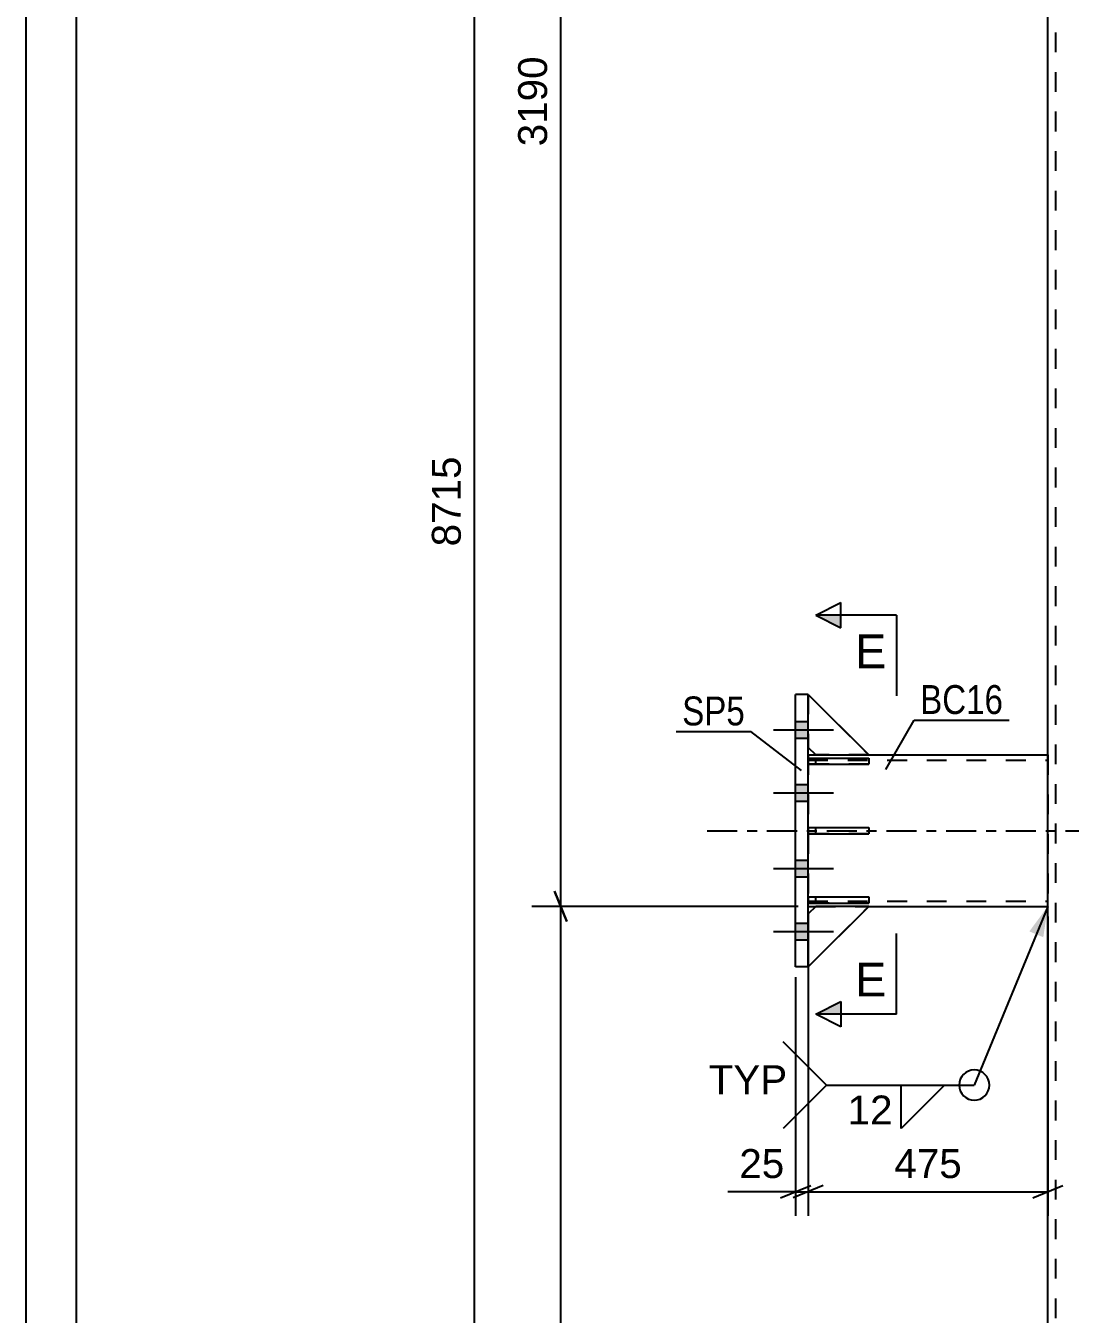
# Model space of a CAD drawing. Header units: millimetres. Extents: x -315 to 526, y -215 to 379.
# Drawn here: x -315.3 to -211.8, y 84.2 to 211.9 of the extents above; entities that cross this region are included whole.
import ezdxf

# ---------------------------------------------------------------- set-up
doc = ezdxf.new("R2010")
doc.units = ezdxf.units.MM
doc.linetypes.add('DXK_LINE_DOT2', pattern=[3.9198, 1.9599, -1.9599])
doc.linetypes.add('DXK_LINE_DOT3', pattern=[5.9187, 2.979, -0.9799, 0.9799, -0.9799])
doc.styles.add('Arial', font='arial.ttf', dxfattribs={"height": 0.2})
doc.styles.add('Arial Narrow', font='ARIALN.TTF', dxfattribs={"height": 0.2})

# ---------------------------------------------------------------- blocks, each defined once
blk = doc.blocks.new('Unknown-284857918-17864')
at = {"color": 5, "linetype": 'Continuous'}
for p, q in [((-315.25, 378.96), (-315.25, -215.04)), ((-310.25, 373.96), (-310.25, -210.04))]:
    blk.add_line(p, q, dxfattribs=at)
blk = doc.blocks.new('Part-284857918-27392 - 27339')
at = {"color": 2, "linetype": 'Continuous'}
for p, q in [((-237.73, 125.55), (-231.73, 125.55)), ((-237.73, 125.55), (-237.73, 124.95)), ((-231.73, 125.55), (-231.73, 124.95)), ((-237.73, 124.95), (-231.73, 124.95))]:
    blk.add_line(p, q, dxfattribs=at)
at = {"color": 7, "linetype": 'DXK_LINE_DOT2'}
blk.add_line((-236.98, 124.95), (-236.98, 125.55), dxfattribs=at)
blk = doc.blocks.new('Part-284857918-27408 - 27339')
at = {"color": 2, "linetype": 'Continuous'}
blk.add_line((-213.98, 64.22), (-213.98, 302.87), dxfattribs=at)
at = {"color": 7, "linetype": 'DXK_LINE_DOT2'}
blk.add_line((-213.18, 64.22), (-213.18, 302.87), dxfattribs=at)
blk = doc.blocks.new('Part-284857918-27377 - 27339')
at = {"color": 2, "linetype": 'Continuous'}
for p, q in [((-237.73, 139.62), (-236.98, 139.62)), ((-231.73, 139.62), (-213.98, 139.62)), ((-237.73, 124.62), (-236.98, 124.62)), ((-231.73, 124.62), (-213.98, 124.62))]:
    blk.add_line(p, q, dxfattribs=at)
at = {"color": 7, "linetype": 'DXK_LINE_DOT2'}
for p, q in [((-237.73, 139.62), (-237.73, 124.62)), ((-236.98, 139.62), (-231.73, 139.62)), ((-213.98, 139.62), (-213.98, 124.62)), ((-237.73, 139.12), (-213.98, 139.12)), ((-237.73, 125.12), (-213.98, 125.12)), ((-236.98, 124.62), (-231.73, 124.62))]:
    blk.add_line(p, q, dxfattribs=at)
at = {"color": 7, "linetype": 'DXK_LINE_DOT3'}
blk.add_line((-247.73, 132.12), (-203.98, 132.12), dxfattribs=at)
blk = doc.blocks.new('Part-284857918-27385 - 27339')
at = {"color": 2, "linetype": 'Continuous'}
for p, q in [((-237.73, 145.62), (-238.98, 145.62)), ((-238.98, 118.62), (-238.98, 145.62)), ((-237.73, 118.62), (-237.73, 145.62)), ((-237.73, 118.62), (-238.98, 118.62))]:
    blk.add_line(p, q, dxfattribs=at)
blk = doc.blocks.new('Part-284857918-27393 - 27339')
at = {"color": 7, "linetype": 'DXK_LINE_DOT2'}
for p, q in [((-237.73, 131.82), (-237.73, 132.42)), ((-237.73, 132.42), (-231.73, 132.42)), ((-231.73, 131.82), (-237.73, 131.82)), ((-236.98, 131.82), (-236.98, 132.42)), ((-231.73, 132.42), (-231.73, 131.82))]:
    blk.add_line(p, q, dxfattribs=at)
blk = doc.blocks.new('Part-284857918-27386 - 27339')
at = {"color": 7, "linetype": 'DXK_LINE_DOT2'}
for p, q in [((-236.98, 124.62), (-237.73, 123.87)), ((-237.73, 118.62), (-231.73, 124.62)), ((-237.73, 123.87), (-237.73, 118.62)), ((-231.73, 124.62), (-236.98, 124.62))]:
    blk.add_line(p, q, dxfattribs=at)
blk = doc.blocks.new('Part-284857918-27387 - 27339')
at = {"color": 2, "linetype": 'Continuous'}
for p, q in [((-236.98, 124.62), (-237.73, 123.87)), ((-237.73, 118.62), (-231.73, 124.62)), ((-231.73, 124.62), (-236.98, 124.62))]:
    blk.add_line(p, q, dxfattribs=at)
at = {"color": 7, "linetype": 'DXK_LINE_DOT2'}
blk.add_line((-237.73, 123.87), (-237.73, 118.62), dxfattribs=at)
blk = doc.blocks.new('Part-284857918-27388 - 27339')
at = {"color": 7, "linetype": 'DXK_LINE_DOT2'}
for p, q in [((-237.73, 140.37), (-237.73, 145.62)), ((-237.73, 145.62), (-231.73, 139.62)), ((-236.98, 139.62), (-237.73, 140.37)), ((-231.73, 139.62), (-236.98, 139.62))]:
    blk.add_line(p, q, dxfattribs=at)
blk = doc.blocks.new('Part-284857918-27389 - 27339')
at = {"color": 2, "linetype": 'Continuous'}
for p, q in [((-237.73, 145.62), (-231.73, 139.62)), ((-237.73, 140.37), (-236.98, 139.62)), ((-236.98, 139.62), (-231.73, 139.62))]:
    blk.add_line(p, q, dxfattribs=at)
at = {"color": 7, "linetype": 'DXK_LINE_DOT2'}
blk.add_line((-237.73, 145.62), (-237.73, 140.37), dxfattribs=at)
blk = doc.blocks.new('Part-284857918-27390 - 27339')
at = {"color": 2, "linetype": 'Continuous'}
for p, q in [((-237.73, 132.42), (-231.73, 132.42)), ((-237.73, 132.42), (-237.73, 131.82)), ((-237.73, 131.82), (-231.73, 131.82)), ((-231.73, 132.42), (-231.73, 131.82))]:
    blk.add_line(p, q, dxfattribs=at)
at = {"color": 7, "linetype": 'DXK_LINE_DOT2'}
blk.add_line((-236.98, 131.82), (-236.98, 132.42), dxfattribs=at)
blk = doc.blocks.new('Part-284857918-27391 - 27339')
at = {"color": 2, "linetype": 'Continuous'}
for p, q in [((-237.73, 139.3), (-231.73, 139.3)), ((-237.73, 139.3), (-237.73, 138.7)), ((-231.73, 139.3), (-231.73, 138.7)), ((-237.73, 138.7), (-231.73, 138.7))]:
    blk.add_line(p, q, dxfattribs=at)
at = {"color": 7, "linetype": 'DXK_LINE_DOT2'}
blk.add_line((-236.98, 138.7), (-236.98, 139.3), dxfattribs=at)
blk = doc.blocks.new('Part-284857918-27394 - 27339')
at = {"color": 7, "linetype": 'DXK_LINE_DOT2'}
for p, q in [((-237.73, 138.7), (-237.73, 139.3)), ((-237.73, 139.3), (-231.73, 139.3)), ((-236.98, 138.7), (-236.98, 139.3)), ((-231.73, 139.3), (-231.73, 138.7)), ((-231.73, 138.7), (-237.73, 138.7))]:
    blk.add_line(p, q, dxfattribs=at)
blk = doc.blocks.new('Part-284857918-27395 - 27339')
at = {"color": 7, "linetype": 'DXK_LINE_DOT2'}
for p, q in [((-237.73, 124.95), (-237.73, 125.55)), ((-237.73, 125.55), (-231.73, 125.55)), ((-236.98, 124.95), (-236.98, 125.55)), ((-231.73, 125.55), (-231.73, 124.95)), ((-231.73, 124.95), (-237.73, 124.95))]:
    blk.add_line(p, q, dxfattribs=at)
blk = doc.blocks.new('Bolt-284857918-27459 - 27339')
at = {"linetype": 'Continuous'}
for points in [[(-238.98, 142.95), (-238.98, 141.3), (-237.73, 141.3), (-237.73, 142.95)], [(-238.98, 142.95), (-238.98, 141.3), (-237.73, 141.3), (-237.73, 142.95)], [(-238.98, 142.95), (-238.98, 141.3), (-237.73, 141.3), (-237.73, 142.95)], [(-238.98, 136.7), (-238.98, 135.05), (-237.73, 135.05), (-237.73, 136.7)], [(-238.98, 136.7), (-238.98, 135.05), (-237.73, 135.05), (-237.73, 136.7)], [(-238.98, 129.2), (-238.98, 127.55), (-237.73, 127.55), (-237.73, 129.2)], [(-238.98, 129.2), (-238.98, 127.55), (-237.73, 127.55), (-237.73, 129.2)], [(-238.98, 122.95), (-238.98, 121.3), (-237.73, 121.3), (-237.73, 122.95)], [(-238.98, 122.95), (-238.98, 121.3), (-237.73, 121.3), (-237.73, 122.95)], [(-238.98, 122.95), (-238.98, 121.3), (-237.73, 121.3), (-237.73, 122.95)]]:
    blk.add_hatch(color=1, dxfattribs=at).paths.add_polyline_path(points)
at = {"color": 1, "linetype": 'Continuous'}
for p, q in [((-241.18, 142.12), (-235.23, 142.12)), ((-241.18, 142.12), (-235.23, 142.12)), ((-241.18, 142.12), (-235.23, 142.12)), ((-238.98, 142.95), (-237.73, 142.95)), ((-238.98, 142.95), (-237.73, 142.95)), ((-238.98, 142.95), (-237.73, 142.95)), ((-238.98, 141.3), (-237.73, 141.3)), ((-238.98, 141.3), (-237.73, 141.3)), ((-238.98, 141.3), (-237.73, 141.3)), ((-238.98, 136.7), (-237.73, 136.7)), ((-238.98, 136.7), (-237.73, 136.7)), ((-241.18, 135.87), (-235.23, 135.87)), ((-241.18, 135.87), (-235.23, 135.87)), ((-238.98, 135.05), (-237.73, 135.05)), ((-238.98, 135.05), (-237.73, 135.05)), ((-238.98, 129.2), (-237.73, 129.2)), ((-238.98, 129.2), (-237.73, 129.2)), ((-241.18, 128.37), (-235.23, 128.37)), ((-241.18, 128.37), (-235.23, 128.37)), ((-238.98, 127.55), (-237.73, 127.55)), ((-238.98, 127.55), (-237.73, 127.55)), ((-238.98, 122.95), (-237.73, 122.95)), ((-238.98, 122.95), (-237.73, 122.95)), ((-238.98, 122.95), (-237.73, 122.95)), ((-241.18, 122.12), (-235.23, 122.12)), ((-241.18, 122.12), (-235.23, 122.12)), ((-241.18, 122.12), (-235.23, 122.12)), ((-238.98, 121.3), (-237.73, 121.3)), ((-238.98, 121.3), (-237.73, 121.3)), ((-238.98, 121.3), (-237.73, 121.3))]:
    blk.add_line(p, q, dxfattribs=at)
blk = doc.blocks.new('StraightDimension-284857918-37307 - 27339')
at = {"color": 7, "linetype": 'Continuous'}
blk.add_line((-270.8, -1.18), (-270.8, 330.65), dxfattribs=at)
at = {"color": 0}
blk.add_wipeout([(-271.55, 169.79), (-275.75, 169.79), (-275.75, 159.69), (-271.55, 159.69)], dxfattribs=at)
at = {"color": 3, "style": 'Arial'}
blk.add_text('8715', height=2.865, rotation=90.0002, dxfattribs=at).set_placement((-272.15, 160.29))
blk = doc.blocks.new('StraightDimension-284857918-29900 - 27339')
at = {"color": 7, "linetype": 'Continuous'}
for p, q in [((-262.25, 124.62), (-262.25, 284.12)), ((-262.85, 126.12), (-261.65, 123.12)), ((-238.73, 124.62), (-265.1, 124.62))]:
    blk.add_line(p, q, dxfattribs=at)
at = {"color": 0}
blk.add_wipeout([(-263, 209.42), (-267.2, 209.42), (-267.2, 199.33), (-263, 199.33)], dxfattribs=at)
at = {"color": 3, "style": 'Arial'}
blk.add_text('3190', height=2.865, rotation=90.0002, dxfattribs=at).set_placement((-263.6, 199.93))
blk = doc.blocks.new('StraightDimension-284857918-29901 - 27339')
at = {"color": 7, "linetype": 'Continuous'}
for p, q in [((-261.65, 123.12), (-262.85, 126.12)), ((-238.73, 124.62), (-265.1, 124.62)), ((-262.25, 1.32), (-262.25, 124.62)), ((-262.85, 2.82), (-261.65, -0.18)), ((-214.98, 1.32), (-265.1, 1.32))]:
    blk.add_line(p, q, dxfattribs=at)
at = {"color": 0}
blk.add_wipeout([(-263, 68.02), (-267.2, 68.02), (-267.2, 57.93), (-263, 57.93)], dxfattribs=at)
at = {"color": 3, "style": 'Arial'}
blk.add_text('4544', height=2.865, rotation=90.0002, dxfattribs=at).set_placement((-263.6, 58.53))
blk = doc.blocks.new('StraightDimension-284857918-30064 - 27339')
at = {"color": 7, "linetype": 'Continuous'}
for p, q in [((-237.73, 123.62), (-237.73, 93.95)), ((-213.98, 123.62), (-213.98, 93.95)), ((-236.23, 96.95), (-239.23, 95.75)), ((-237.73, 96.35), (-213.98, 96.35)), ((-215.48, 95.75), (-212.48, 96.95))]:
    blk.add_line(p, q, dxfattribs=at)
at = {"color": 0}
blk.add_wipeout([(-221.92, 97.1), (-221.92, 101.3), (-229.79, 101.3), (-229.79, 97.1)], dxfattribs=at)
at = {"color": 3, "style": 'Arial'}
blk.add_text('475', height=2.865, dxfattribs=at).set_placement((-229.19, 97.7))
blk = doc.blocks.new('StraightDimension-284857918-30065 - 27339')
at = {"color": 7, "linetype": 'Continuous'}
for p, q in [((-237.73, 123.62), (-237.73, 93.95)), ((-238.98, 117.62), (-238.98, 93.95)), ((-238.98, 96.35), (-245.68, 96.35)), ((-238.98, 96.35), (-245.68, 96.35)), ((-240.48, 95.75), (-237.48, 96.95)), ((-236.23, 96.95), (-239.23, 95.75)), ((-238.98, 96.35), (-237.73, 96.35))]:
    blk.add_line(p, q, dxfattribs=at)
at = {"color": 0}
blk.add_wipeout([(-239.5, 97.1), (-239.5, 101.3), (-245.15, 101.3), (-245.15, 97.1)], dxfattribs=at)
at = {"color": 3, "style": 'Arial'}
blk.add_text('25', height=2.865, dxfattribs=at).set_placement((-244.55, 97.7))
blk = doc.blocks.new('Mark-284857918-30223 - 27339')
at = {"color": 0}
blk.add_wipeout([(-244, 142.55), (-244, 145.55), (-250.21, 145.55), (-250.21, 142.55)], dxfattribs=at)
blk.add_wipeout([(-244, 142.55), (-244, 145.55), (-250.21, 145.55), (-250.21, 142.55)], dxfattribs=at)
at = {"color": 30, "linetype": 'Continuous'}
for p in [(-250.81, 141.95), (-238.38, 138.07)]:
    blk.add_line(p, (-243.4, 141.95), dxfattribs=at)
at = {"color": 3, "style": 'Arial Narrow'}
blk.add_text('SP5', height=2.863, dxfattribs=at).set_placement((-250.21, 142.55))
blk = doc.blocks.new('Mark-284857918-30209 - 27339')
at = {"color": 0}
blk.add_wipeout([(-218.41, 143.68), (-218.41, 146.68), (-226.63, 146.68), (-226.63, 143.68)], dxfattribs=at)
blk.add_wipeout([(-218.41, 143.68), (-218.41, 146.68), (-226.63, 146.68), (-226.63, 143.68)], dxfattribs=at)
at = {"color": 30, "linetype": 'Continuous'}
for p, q in [((-230.03, 138.17), (-227.23, 143.08)), ((-227.23, 143.08), (-217.81, 143.08))]:
    blk.add_line(p, q, dxfattribs=at)
at = {"color": 3, "style": 'Arial Narrow'}
blk.add_text('BC16', height=2.863, dxfattribs=at).set_placement((-226.63, 143.68))
blk = doc.blocks.new('SectionMark-284857918-32709 - 27339')
at = {"linetype": 'Continuous'}
for points in [[(-234.48, 153.47), (-234.48, 152.22), (-236.98, 153.47)], [(-234.48, 115.19), (-234.48, 113.94), (-236.98, 113.94)]]:
    blk.add_hatch(color=6, dxfattribs=at).paths.add_polyline_path(points)
at = {"color": 6, "linetype": 'Continuous'}
for p, q in [((-236.98, 153.47), (-234.48, 154.72)), ((-234.48, 152.22), (-234.48, 154.72)), ((-228.98, 153.47), (-236.98, 153.47)), ((-236.98, 153.47), (-234.48, 152.22)), ((-228.98, 153.47), (-228.98, 145.47)), ((-228.98, 113.94), (-228.98, 121.94)), ((-236.98, 113.94), (-234.48, 115.19)), ((-234.48, 115.19), (-234.48, 112.69)), ((-228.98, 113.94), (-236.98, 113.94)), ((-234.48, 112.69), (-236.98, 113.94))]:
    blk.add_line(p, q, dxfattribs=at)
at = {"color": 0, "linetype": 'Continuous'}
for points in [[(-229.98, 148.22), (-229.98, 151.72), (-233.09, 151.72), (-233.09, 148.22)], [(-229.98, 115.69), (-229.98, 119.19), (-233.09, 119.19), (-233.09, 115.69)]]:
    blk.add_wipeout(points, dxfattribs=at)
at = {"color": 3, "linetype": 'Continuous', "style": 'Arial'}
for p in [(-233.09, 148.22), (-233.09, 115.69)]:
    blk.add_text('E', height=3.34, dxfattribs=at).set_placement(p)
blk = doc.blocks.new('WeldMark-284857918-36982 - 27339')
at = {"linetype": 'Continuous'}
blk.add_hatch(color=30, dxfattribs=at).paths.add_polyline_path([(-215.81, 122.14), (-213.98, 124.62), (-214.43, 121.56)])
at = {"color": 30, "linetype": 'Continuous'}
for p in [(-213.98, 124.62), (-235.92, 106.91)]:
    blk.add_line(p, (-221.27, 106.91), dxfattribs=at)
at = {"color": 3, "linetype": 'Continuous'}
for p, q in [((-235.92, 106.91), (-240.2, 111.19)), ((-235.92, 106.91), (-240.2, 102.62)), ((-228.51, 106.91), (-224.23, 106.91)), ((-224.23, 106.91), (-228.51, 102.62)), ((-228.51, 102.62), (-228.51, 106.91))]:
    blk.add_line(p, q, dxfattribs=at)
for start, end in [(90, 270), (270, 90)]:
    blk.add_arc((-221.27, 106.91), 1.5, start, end, dxfattribs=at)
at = {"color": 0}
blk.add_wipeout([(-229.17, 102.81), (-229.17, 106.21), (-234.02, 106.21), (-234.02, 102.81)], dxfattribs=at)
at = {"color": 3, "style": 'Arial'}
blk.add_text('12', height=2.865, dxfattribs=at).set_placement((-233.82, 103.01))
at = {"color": 0, "linetype": 'Continuous'}
blk.add_wipeout([(-239.82, 106.01), (-239.82, 109.01), (-247.59, 109.01), (-247.59, 106.01)], dxfattribs=at)
blk.add_wipeout([(-239.82, 106.01), (-239.82, 109.01), (-247.59, 109.01), (-247.59, 106.01)], dxfattribs=at)
at = {"color": 3, "linetype": 'Continuous', "style": 'Arial'}
blk.add_text('TYP', height=2.865, dxfattribs=at).set_placement((-247.59, 106.01))

msp = doc.modelspace()

# ---------------------------------------------------------------- block references
for name in ['Unknown-284857918-17864', 'Part-284857918-27408 - 27339', 'Part-284857918-27385 - 27339', 'Part-284857918-27388 - 27339', 'Part-284857918-27389 - 27339', 'Bolt-284857918-27459 - 27339', 'Part-284857918-27377 - 27339', 'Part-284857918-27391 - 27339', 'Part-284857918-27394 - 27339', 'Part-284857918-27393 - 27339', 'Part-284857918-27390 - 27339', 'Part-284857918-27392 - 27339', 'Part-284857918-27395 - 27339', 'Part-284857918-27386 - 27339', 'Part-284857918-27387 - 27339']:
    msp.add_blockref(name, (0, 0))

# ---------------------------------------------------------------- next in the draw order: block references
msp.add_blockref('StraightDimension-284857918-37307 - 27339', (0, 0))

# ---------------------------------------------------------------- next in the draw order: block references
for name in ['StraightDimension-284857918-29900 - 27339', 'Mark-284857918-30209 - 27339']:
    msp.add_blockref(name, (0, 0))

# ---------------------------------------------------------------- next in the draw order: block references
for name in ['Mark-284857918-30223 - 27339', 'StraightDimension-284857918-29901 - 27339']:
    msp.add_blockref(name, (0, 0))

# ---------------------------------------------------------------- next in the draw order: block references
msp.add_blockref('StraightDimension-284857918-30064 - 27339', (0, 0))

# ---------------------------------------------------------------- next in the draw order: block references
msp.add_blockref('StraightDimension-284857918-30065 - 27339', (0, 0))

# ---------------------------------------------------------------- next in the draw order: block references
msp.add_blockref('SectionMark-284857918-32709 - 27339', (0, 0))

# ---------------------------------------------------------------- next in the draw order: block references
msp.add_blockref('WeldMark-284857918-36982 - 27339', (0, 0))

doc.saveas('drawing.dxf')
